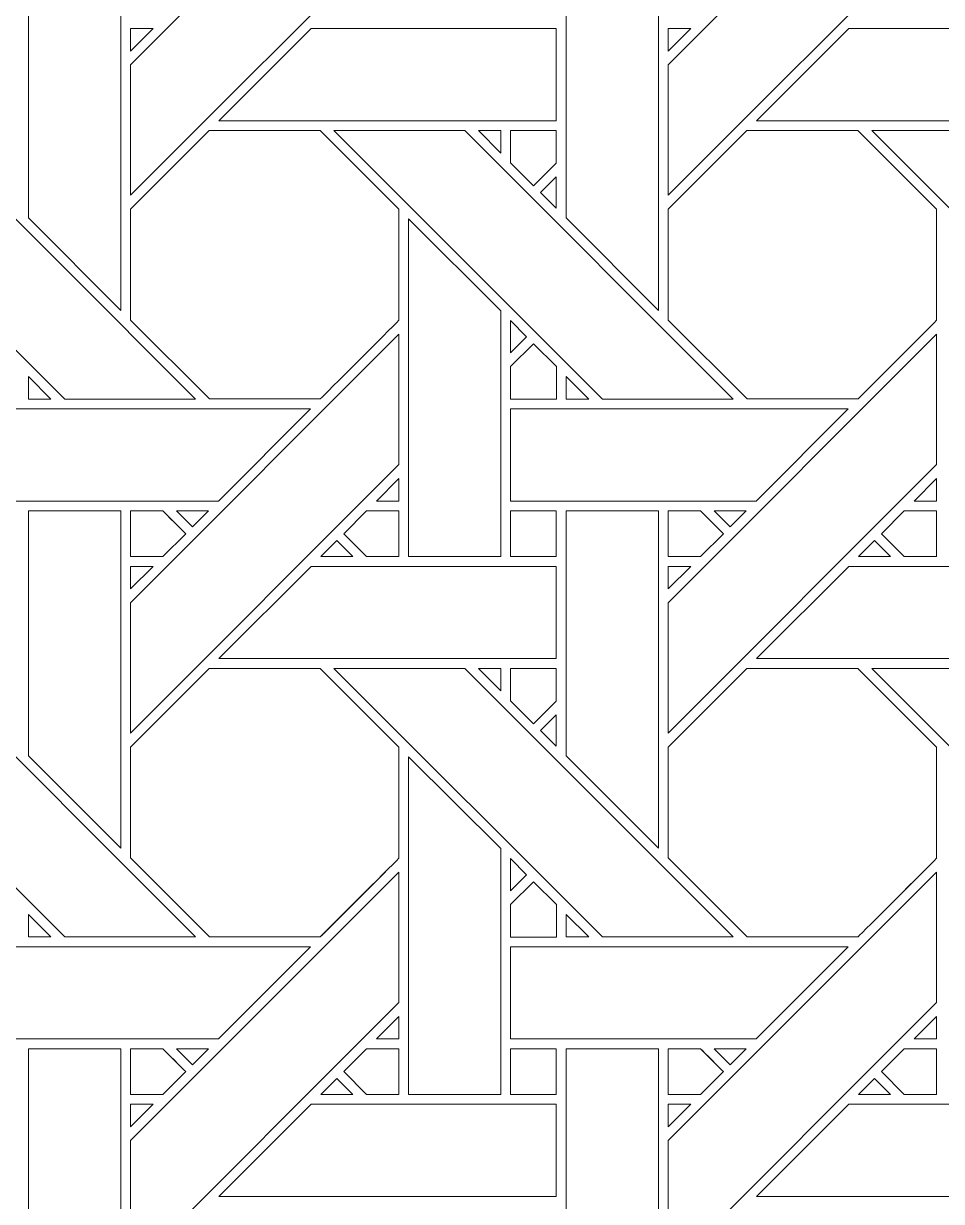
# Model space of a CAD drawing. Header units: inches. Extents: x 4.4 to 20.4, y 1.1 to 17.1.
# Drawn here: x 14.329 to 15.949, y 8.866 to 10.943 of the extents above; entities that cross this region are included whole.
import ezdxf

# ---------------------------------------------------------------- set-up
doc = ezdxf.new("R2010")
doc.units = ezdxf.units.IN
doc.header["$MEASUREMENT"] = 0
doc.layers.add('Design', color=7, linetype='Continuous', lineweight=0)

msp = doc.modelspace()

# ---------------------------------------------------------------- linework, layer by layer
at = {"layer": 'Design'}
for points, knots in [([(4.3829, 17.0948), (4.3829, 17.0948), (4.3829, 1.0948), (4.3829, 1.0948), (4.3829, 1.0948), (20.3829, 1.0948), (20.3829, 1.0948), (20.3829, 1.0948), (20.3829, 17.0948), (20.3829, 17.0948), (20.3829, 17.0948), (4.3829, 17.0948), (4.3829, 17.0948)], [0, 0, 0, 0, 1, 1, 1, 2, 2, 2, 3, 3, 3, 4, 4, 4, 4]), ([(19.3728, 16.2388), (19.3728, 16.2388), (5.2388, 16.2388), (5.2388, 16.2388), (5.2388, 16.2388), (5.2388, 1.9507), (5.2388, 1.9507), (5.2388, 1.9507), (19.5269, 1.9507), (19.5269, 1.9507), (19.5269, 1.9507), (19.5269, 16.2388), (19.5269, 16.2388), (19.5269, 16.2388), (19.3728, 16.2388), (19.3728, 16.2388)], [0, 0, 0, 0, 1, 1, 1, 2, 2, 2, 3, 3, 3, 4, 4, 4, 5, 5, 5, 5]), ([(14.9915, 11.1141), (14.9915, 11.1141), (14.5179, 10.6404), (14.5179, 10.6404), (14.5179, 10.6404), (14.5179, 10.8705), (14.5179, 10.8705), (14.5179, 10.8705), (14.9915, 11.3441), (14.9915, 11.3441), (14.9915, 11.3441), (14.9915, 11.1141), (14.9915, 11.1141)], [0, 0, 0, 0, 1, 1, 1, 2, 2, 2, 3, 3, 3, 4, 4, 4, 4]), ([(15.4666, 10.6404), (15.4666, 10.6404), (15.4666, 10.8705), (15.4666, 10.8705), (15.4666, 10.8705), (15.9403, 11.3441), (15.9403, 11.3441), (15.9403, 11.3441), (15.9403, 11.1141), (15.9403, 11.1141), (15.9403, 11.1141), (15.4666, 10.6404), (15.4666, 10.6404)], [0, 0, 0, 0, 1, 1, 1, 2, 2, 2, 3, 3, 3, 4, 4, 4, 4]), ([(14.5007, 10.4375), (14.5007, 10.4375), (14.3378, 10.6004), (14.3378, 10.6004), (14.3378, 10.6004), (14.3378, 11.0326), (14.3378, 11.0326), (14.3378, 11.0326), (14.5007, 11.0326), (14.5007, 11.0326), (14.5007, 11.0326), (14.5007, 10.4375), (14.5007, 10.4375)], [0, 0, 0, 0, 1, 1, 1, 2, 2, 2, 3, 3, 3, 4, 4, 4, 4]), ([(15.2865, 10.6004), (15.2865, 10.6004), (15.2865, 11.0326), (15.2865, 11.0326), (15.2865, 11.0326), (15.4494, 11.0326), (15.4494, 11.0326), (15.4494, 11.0326), (15.4494, 10.4375), (15.4494, 10.4375), (15.4494, 10.4375), (15.2865, 10.6004), (15.2865, 10.6004)], [0, 0, 0, 0, 1, 1, 1, 2, 2, 2, 3, 3, 3, 4, 4, 4, 4]), ([(14.5577, 10.9347), (14.5577, 10.9347), (14.5179, 10.8949), (14.5179, 10.8949), (14.5179, 10.8949), (14.5179, 10.9347), (14.5179, 10.9347), (14.5179, 10.9347), (14.5577, 10.9347), (14.5577, 10.9347)], [0, 0, 0, 0, 1, 1, 1, 2, 2, 2, 3, 3, 3, 3]), ([(15.269, 10.9347), (15.269, 10.9347), (15.269, 10.7719), (15.269, 10.7719), (15.269, 10.7719), (14.6737, 10.7719), (14.6737, 10.7719), (14.6737, 10.7719), (14.8365, 10.9347), (14.8365, 10.9347), (14.8365, 10.9347), (15.269, 10.9347), (15.269, 10.9347)], [0, 0, 0, 0, 1, 1, 1, 2, 2, 2, 3, 3, 3, 4, 4, 4, 4]), ([(15.5064, 10.9347), (15.5064, 10.9347), (15.4666, 10.8949), (15.4666, 10.8949), (15.4666, 10.8949), (15.4666, 10.9347), (15.4666, 10.9347), (15.4666, 10.9347), (15.5064, 10.9347), (15.5064, 10.9347)], [0, 0, 0, 0, 1, 1, 1, 2, 2, 2, 3, 3, 3, 3]), ([(16.2177, 10.9347), (16.2177, 10.9347), (16.2177, 10.7719), (16.2177, 10.7719), (16.2177, 10.7719), (15.6224, 10.7719), (15.6224, 10.7719), (15.6224, 10.7719), (15.7853, 10.9347), (15.7853, 10.9347), (15.7853, 10.9347), (16.2177, 10.9347), (16.2177, 10.9347)], [0, 0, 0, 0, 1, 1, 1, 2, 2, 2, 3, 3, 3, 4, 4, 4, 4]), ([(14.4018, 10.2811), (14.4018, 10.2811), (13.9283, 10.7548), (13.9283, 10.7548), (13.9283, 10.7548), (14.1592, 10.7548), (14.1592, 10.7548), (14.1592, 10.7548), (14.6329, 10.2811), (14.6329, 10.2811), (14.6329, 10.2811), (14.4018, 10.2811), (14.4018, 10.2811)], [0, 0, 0, 0, 1, 1, 1, 2, 2, 2, 3, 3, 3, 4, 4, 4, 4]), ([(14.6566, 10.7548), (14.6566, 10.7548), (14.8528, 10.7548), (14.8528, 10.7548), (14.8528, 10.7548), (14.9915, 10.6161), (14.9915, 10.6161), (14.9915, 10.6161), (14.9915, 10.4199), (14.9915, 10.4199), (14.9737, 10.4019), (14.8618, 10.2902), (14.8528, 10.2812), (14.8528, 10.2812), (14.6571, 10.2812), (14.6571, 10.2812), (14.6571, 10.2812), (14.5179, 10.4204), (14.5179, 10.4204), (14.5179, 10.4204), (14.5179, 10.6161), (14.5179, 10.6161), (14.5179, 10.6161), (14.6566, 10.7548), (14.6566, 10.7548)], [0, 0, 0, 0, 1, 1, 1, 2, 2, 2, 3, 3, 3, 4, 4, 4, 5, 5, 5, 6, 6, 6, 7, 7, 7, 8, 8, 8, 8]), ([(14.9915, 10.4199), (14.9737, 10.4019), (14.8618, 10.2902), (14.8528, 10.2812), (14.8528, 10.2812), (14.6571, 10.2812), (14.6571, 10.2812), (14.6571, 10.2812), (14.5179, 10.4204), (14.5179, 10.4204), (14.5179, 10.4204), (14.5179, 10.6161), (14.5179, 10.6161), (14.5179, 10.6161), (14.6566, 10.7548), (14.6566, 10.7548), (14.6566, 10.7548), (14.8528, 10.7548), (14.8528, 10.7548), (14.8528, 10.7548), (14.9915, 10.6161), (14.9915, 10.6161), (14.9915, 10.6161), (14.9915, 10.4199), (14.9915, 10.4199)], [0, 0, 0, 0, 1, 1, 1, 2, 2, 2, 3, 3, 3, 4, 4, 4, 5, 5, 5, 6, 6, 6, 7, 7, 7, 8, 8, 8, 8]), ([(15.3506, 10.2811), (15.3506, 10.2811), (14.877, 10.7548), (14.877, 10.7548), (14.877, 10.7548), (15.1079, 10.7548), (15.1079, 10.7548), (15.1079, 10.7548), (15.5816, 10.2811), (15.5816, 10.2811), (15.5816, 10.2811), (15.3506, 10.2811), (15.3506, 10.2811)], [0, 0, 0, 0, 1, 1, 1, 2, 2, 2, 3, 3, 3, 4, 4, 4, 4]), ([(15.1715, 10.7548), (15.1715, 10.7548), (15.1715, 10.715), (15.1715, 10.715), (15.1715, 10.715), (15.1321, 10.7548), (15.1321, 10.7548), (15.1321, 10.7548), (15.1715, 10.7548), (15.1715, 10.7548)], [0, 0, 0, 0, 1, 1, 1, 2, 2, 2, 3, 3, 3, 3]), ([(15.269, 10.7548), (15.269, 10.7548), (15.269, 10.6972), (15.269, 10.6972), (15.269, 10.6972), (15.2291, 10.6573), (15.2291, 10.6573), (15.2291, 10.6573), (15.1887, 10.6976), (15.1887, 10.6976), (15.1887, 10.6976), (15.1887, 10.7548), (15.1887, 10.7548), (15.1887, 10.7548), (15.269, 10.7548), (15.269, 10.7548)], [0, 0, 0, 0, 1, 1, 1, 2, 2, 2, 3, 3, 3, 4, 4, 4, 5, 5, 5, 5]), ([(15.2291, 10.6573), (15.2291, 10.6573), (15.1887, 10.6976), (15.1887, 10.6976), (15.1887, 10.6976), (15.1887, 10.7548), (15.1887, 10.7548), (15.1887, 10.7548), (15.269, 10.7548), (15.269, 10.7548), (15.269, 10.7548), (15.269, 10.6972), (15.269, 10.6972), (15.269, 10.6972), (15.2291, 10.6573), (15.2291, 10.6573)], [0, 0, 0, 0, 1, 1, 1, 2, 2, 2, 3, 3, 3, 4, 4, 4, 5, 5, 5, 5]), ([(15.6053, 10.7548), (15.6053, 10.7548), (15.8015, 10.7548), (15.8015, 10.7548), (15.8015, 10.7548), (15.9403, 10.6161), (15.9403, 10.6161), (15.9403, 10.6161), (15.9403, 10.4199), (15.9403, 10.4199), (15.9225, 10.4019), (15.8105, 10.2902), (15.8016, 10.2812), (15.8016, 10.2812), (15.6058, 10.2812), (15.6058, 10.2812), (15.6058, 10.2812), (15.4666, 10.4204), (15.4666, 10.4204), (15.4666, 10.4204), (15.4666, 10.6161), (15.4666, 10.6161), (15.4666, 10.6161), (15.6053, 10.7548), (15.6053, 10.7548)], [0, 0, 0, 0, 1, 1, 1, 2, 2, 2, 3, 3, 3, 4, 4, 4, 5, 5, 5, 6, 6, 6, 7, 7, 7, 8, 8, 8, 8]), ([(15.9403, 10.4199), (15.9222, 10.4016), (15.8103, 10.2899), (15.8016, 10.2812), (15.8016, 10.2812), (15.6058, 10.2812), (15.6058, 10.2812), (15.6058, 10.2812), (15.4666, 10.4204), (15.4666, 10.4204), (15.4666, 10.4204), (15.4666, 10.6161), (15.4666, 10.6161), (15.4666, 10.6161), (15.6053, 10.7548), (15.6053, 10.7548), (15.6053, 10.7548), (15.8015, 10.7548), (15.8015, 10.7548), (15.8015, 10.7548), (15.9403, 10.6161), (15.9403, 10.6161), (15.9403, 10.6161), (15.9403, 10.4199), (15.9403, 10.4199)], [0, 0, 0, 0, 1, 1, 1, 2, 2, 2, 3, 3, 3, 4, 4, 4, 5, 5, 5, 6, 6, 6, 7, 7, 7, 8, 8, 8, 8]), ([(16.2993, 10.2811), (16.2993, 10.2811), (15.8257, 10.7548), (15.8257, 10.7548), (15.8257, 10.7548), (16.0567, 10.7548), (16.0567, 10.7548), (16.0567, 10.7548), (16.5303, 10.2811), (16.5303, 10.2811), (16.5303, 10.2811), (16.2993, 10.2811), (16.2993, 10.2811)], [0, 0, 0, 0, 1, 1, 1, 2, 2, 2, 3, 3, 3, 4, 4, 4, 4]), ([(15.269, 10.6729), (15.269, 10.6729), (15.269, 10.6178), (15.269, 10.6178), (15.269, 10.6178), (15.2412, 10.6452), (15.2412, 10.6452), (15.2412, 10.6452), (15.269, 10.6729), (15.269, 10.6729)], [0, 0, 0, 0, 1, 1, 1, 2, 2, 2, 3, 3, 3, 3]), ([(15.0087, 10.0031), (15.0087, 10.0031), (15.0087, 10.599), (15.0087, 10.599), (15.0087, 10.599), (15.1714, 10.4368), (15.1714, 10.4368), (15.1714, 10.4368), (15.1714, 10.0031), (15.1714, 10.0031), (15.1714, 10.0031), (15.0087, 10.0031), (15.0087, 10.0031)], [0, 0, 0, 0, 1, 1, 1, 2, 2, 2, 3, 3, 3, 4, 4, 4, 4]), ([(15.1887, 10.3626), (15.1887, 10.3626), (15.1887, 10.4193), (15.1887, 10.4193), (15.1887, 10.4193), (15.2169, 10.3908), (15.2169, 10.3908), (15.2169, 10.3908), (15.1887, 10.3626), (15.1887, 10.3626)], [0, 0, 0, 0, 1, 1, 1, 2, 2, 2, 3, 3, 3, 3]), ([(14.9915, 10.1654), (14.9915, 10.1654), (14.5179, 9.6917), (14.5179, 9.6917), (14.5179, 9.6917), (14.5179, 9.9218), (14.5179, 9.9218), (14.5179, 9.9218), (14.9915, 10.3954), (14.9915, 10.3954), (14.9915, 10.3954), (14.9915, 10.1654), (14.9915, 10.1654)], [0, 0, 0, 0, 1, 1, 1, 2, 2, 2, 3, 3, 3, 4, 4, 4, 4]), ([(15.4666, 9.6917), (15.4666, 9.6917), (15.4666, 9.9218), (15.4666, 9.9218), (15.4666, 9.9218), (15.9403, 10.3954), (15.9403, 10.3954), (15.9403, 10.3954), (15.9403, 10.1654), (15.9403, 10.1654), (15.9403, 10.1654), (15.4666, 9.6917), (15.4666, 9.6917)], [0, 0, 0, 0, 1, 1, 1, 2, 2, 2, 3, 3, 3, 4, 4, 4, 4]), ([(15.1887, 10.2809), (15.1887, 10.2809), (15.1887, 10.3382), (15.1887, 10.3382), (15.1887, 10.3382), (15.2291, 10.3785), (15.2291, 10.3785), (15.2291, 10.3785), (15.2694, 10.3382), (15.2694, 10.3382), (15.2694, 10.3382), (15.2694, 10.2809), (15.2694, 10.2809), (15.2694, 10.2809), (15.1887, 10.2809), (15.1887, 10.2809)], [0, 0, 0, 0, 1, 1, 1, 2, 2, 2, 3, 3, 3, 4, 4, 4, 5, 5, 5, 5]), ([(15.2291, 10.3785), (15.2291, 10.3785), (15.2694, 10.3382), (15.2694, 10.3382), (15.2694, 10.3382), (15.2694, 10.2809), (15.2694, 10.2809), (15.2694, 10.2809), (15.1887, 10.2809), (15.1887, 10.2809), (15.1887, 10.2809), (15.1887, 10.3382), (15.1887, 10.3382), (15.1887, 10.3382), (15.2291, 10.3785), (15.2291, 10.3785)], [0, 0, 0, 0, 1, 1, 1, 2, 2, 2, 3, 3, 3, 4, 4, 4, 5, 5, 5, 5]), ([(14.3379, 10.2811), (14.3379, 10.2811), (14.3379, 10.3209), (14.3379, 10.3209), (14.3379, 10.3209), (14.3776, 10.2811), (14.3776, 10.2811), (14.3776, 10.2811), (14.3379, 10.2811), (14.3379, 10.2811)], [0, 0, 0, 0, 1, 1, 1, 2, 2, 2, 3, 3, 3, 3]), ([(15.2866, 10.2811), (15.2866, 10.2811), (15.2866, 10.3209), (15.2866, 10.3209), (15.2866, 10.3209), (15.3264, 10.2811), (15.3264, 10.2811), (15.3264, 10.2811), (15.2866, 10.2811), (15.2866, 10.2811)], [0, 0, 0, 0, 1, 1, 1, 2, 2, 2, 3, 3, 3, 3]), ([(14.24, 10.1012), (14.24, 10.1012), (14.24, 10.2639), (14.24, 10.2639), (14.24, 10.2639), (14.8357, 10.2639), (14.8357, 10.2639), (14.8357, 10.2639), (14.673, 10.1012), (14.673, 10.1012), (14.673, 10.1012), (14.24, 10.1012), (14.24, 10.1012)], [0, 0, 0, 0, 1, 1, 1, 2, 2, 2, 3, 3, 3, 4, 4, 4, 4]), ([(15.6217, 10.1012), (15.6217, 10.1012), (15.1887, 10.1012), (15.1887, 10.1012), (15.1887, 10.1012), (15.1887, 10.2639), (15.1887, 10.2639), (15.1887, 10.2639), (15.7844, 10.2639), (15.7844, 10.2639), (15.7844, 10.2639), (15.6217, 10.1012), (15.6217, 10.1012)], [0, 0, 0, 0, 1, 1, 1, 2, 2, 2, 3, 3, 3, 4, 4, 4, 4]), ([(14.9517, 10.1012), (14.9517, 10.1012), (14.9915, 10.141), (14.9915, 10.141), (14.9915, 10.141), (14.9915, 10.1012), (14.9915, 10.1012), (14.9915, 10.1012), (14.9517, 10.1012), (14.9517, 10.1012)], [0, 0, 0, 0, 1, 1, 1, 2, 2, 2, 3, 3, 3, 3]), ([(15.9403, 10.141), (15.9403, 10.141), (15.9403, 10.1012), (15.9403, 10.1012), (15.9403, 10.1012), (15.9005, 10.1012), (15.9005, 10.1012), (15.9005, 10.1012), (15.9403, 10.141), (15.9403, 10.141)], [0, 0, 0, 0, 1, 1, 1, 2, 2, 2, 3, 3, 3, 3]), ([(14.5007, 9.4888), (14.5007, 9.4888), (14.3378, 9.6517), (14.3378, 9.6517), (14.3378, 9.6517), (14.3378, 10.0839), (14.3378, 10.0839), (14.3378, 10.0839), (14.5007, 10.0839), (14.5007, 10.0839), (14.5007, 10.0839), (14.5007, 9.4888), (14.5007, 9.4888)], [0, 0, 0, 0, 1, 1, 1, 2, 2, 2, 3, 3, 3, 4, 4, 4, 4]), ([(14.5749, 10.0839), (14.5801, 10.0788), (14.6108, 10.048), (14.6153, 10.0436), (14.6153, 10.0436), (14.5748, 10.0032), (14.5748, 10.0032), (14.5748, 10.0032), (14.5179, 10.0032), (14.5179, 10.0032), (14.5179, 10.0032), (14.5179, 10.0839), (14.5179, 10.0839), (14.5179, 10.0839), (14.5749, 10.0839), (14.5749, 10.0839)], [0, 0, 0, 0, 1, 1, 1, 2, 2, 2, 3, 3, 3, 4, 4, 4, 5, 5, 5, 5]), ([(14.5179, 10.0032), (14.5179, 10.0032), (14.5179, 10.0839), (14.5179, 10.0839), (14.5179, 10.0839), (14.5749, 10.0839), (14.5749, 10.0839), (14.58, 10.0789), (14.6107, 10.0481), (14.6153, 10.0436), (14.6153, 10.0436), (14.5748, 10.0032), (14.5748, 10.0032), (14.5748, 10.0032), (14.5179, 10.0032), (14.5179, 10.0032)], [0, 0, 0, 0, 1, 1, 1, 2, 2, 2, 3, 3, 3, 4, 4, 4, 5, 5, 5, 5]), ([(14.5993, 10.0839), (14.5993, 10.0839), (14.6557, 10.0839), (14.6557, 10.0839), (14.6557, 10.0839), (14.6275, 10.0557), (14.6275, 10.0557), (14.6275, 10.0557), (14.5993, 10.0839), (14.5993, 10.0839)], [0, 0, 0, 0, 1, 1, 1, 2, 2, 2, 3, 3, 3, 3]), ([(14.9344, 10.0031), (14.9344, 10.0031), (14.8941, 10.0435), (14.8941, 10.0435), (14.8941, 10.0435), (14.9345, 10.084), (14.9345, 10.084), (14.9345, 10.084), (14.9915, 10.084), (14.9915, 10.084), (14.9915, 10.084), (14.9915, 10.0031), (14.9915, 10.0031), (14.9915, 10.0031), (14.9344, 10.0031), (14.9344, 10.0031)], [0, 0, 0, 0, 1, 1, 1, 2, 2, 2, 3, 3, 3, 4, 4, 4, 5, 5, 5, 5]), ([(14.9915, 10.0031), (14.9915, 10.0031), (14.9344, 10.0031), (14.9344, 10.0031), (14.9344, 10.0031), (14.8941, 10.0435), (14.8941, 10.0435), (14.8941, 10.0435), (14.9345, 10.084), (14.9345, 10.084), (14.9345, 10.084), (14.9915, 10.084), (14.9915, 10.084), (14.9915, 10.084), (14.9915, 10.0031), (14.9915, 10.0031)], [0, 0, 0, 0, 1, 1, 1, 2, 2, 2, 3, 3, 3, 4, 4, 4, 5, 5, 5, 5]), ([(15.1887, 10.0839), (15.1887, 10.0839), (15.269, 10.0839), (15.269, 10.0839), (15.269, 10.0839), (15.269, 10.0031), (15.269, 10.0031), (15.269, 10.0031), (15.1887, 10.0031), (15.1887, 10.0031), (15.1887, 10.0031), (15.1887, 10.0839), (15.1887, 10.0839)], [0, 0, 0, 0, 1, 1, 1, 2, 2, 2, 3, 3, 3, 4, 4, 4, 4]), ([(15.1887, 10.0031), (15.1887, 10.0031), (15.1887, 10.0839), (15.1887, 10.0839), (15.1887, 10.0839), (15.269, 10.0839), (15.269, 10.0839), (15.269, 10.0839), (15.269, 10.0031), (15.269, 10.0031), (15.269, 10.0031), (15.1887, 10.0031), (15.1887, 10.0031)], [0, 0, 0, 0, 1, 1, 1, 2, 2, 2, 3, 3, 3, 4, 4, 4, 4]), ([(15.2865, 9.6517), (15.2865, 9.6517), (15.2865, 10.0839), (15.2865, 10.0839), (15.2865, 10.0839), (15.4494, 10.0839), (15.4494, 10.0839), (15.4494, 10.0839), (15.4494, 9.4888), (15.4494, 9.4888), (15.4494, 9.4888), (15.2865, 9.6517), (15.2865, 9.6517)], [0, 0, 0, 0, 1, 1, 1, 2, 2, 2, 3, 3, 3, 4, 4, 4, 4]), ([(15.5237, 10.0839), (15.5288, 10.0788), (15.5596, 10.048), (15.564, 10.0436), (15.564, 10.0436), (15.5236, 10.0032), (15.5236, 10.0032), (15.5236, 10.0032), (15.4666, 10.0032), (15.4666, 10.0032), (15.4666, 10.0032), (15.4666, 10.0839), (15.4666, 10.0839), (15.4666, 10.0839), (15.5237, 10.0839), (15.5237, 10.0839)], [0, 0, 0, 0, 1, 1, 1, 2, 2, 2, 3, 3, 3, 4, 4, 4, 5, 5, 5, 5]), ([(15.564, 10.0436), (15.564, 10.0436), (15.5236, 10.0032), (15.5236, 10.0032), (15.5236, 10.0032), (15.4666, 10.0032), (15.4666, 10.0032), (15.4666, 10.0032), (15.4666, 10.0839), (15.4666, 10.0839), (15.4666, 10.0839), (15.5237, 10.0839), (15.5237, 10.0839), (15.5237, 10.0839), (15.564, 10.0436), (15.564, 10.0436)], [0, 0, 0, 0, 1, 1, 1, 2, 2, 2, 3, 3, 3, 4, 4, 4, 5, 5, 5, 5]), ([(15.548, 10.0839), (15.548, 10.0839), (15.6045, 10.0839), (15.6045, 10.0839), (15.6045, 10.0839), (15.5762, 10.0557), (15.5762, 10.0557), (15.5762, 10.0557), (15.548, 10.0839), (15.548, 10.0839)], [0, 0, 0, 0, 1, 1, 1, 2, 2, 2, 3, 3, 3, 3]), ([(15.8832, 10.0031), (15.8832, 10.0031), (15.8428, 10.0435), (15.8428, 10.0435), (15.8428, 10.0435), (15.8832, 10.084), (15.8832, 10.084), (15.8832, 10.084), (15.9403, 10.084), (15.9403, 10.084), (15.9403, 10.084), (15.9403, 10.0031), (15.9403, 10.0031), (15.9403, 10.0031), (15.8832, 10.0031), (15.8832, 10.0031)], [0, 0, 0, 0, 1, 1, 1, 2, 2, 2, 3, 3, 3, 4, 4, 4, 5, 5, 5, 5]), ([(15.9403, 10.0031), (15.9403, 10.0031), (15.8832, 10.0031), (15.8832, 10.0031), (15.8832, 10.0031), (15.8428, 10.0435), (15.8428, 10.0435), (15.8428, 10.0435), (15.8832, 10.084), (15.8832, 10.084), (15.8832, 10.084), (15.9403, 10.084), (15.9403, 10.084), (15.9403, 10.084), (15.9403, 10.0031), (15.9403, 10.0031)], [0, 0, 0, 0, 1, 1, 1, 2, 2, 2, 3, 3, 3, 4, 4, 4, 5, 5, 5, 5]), ([(14.8537, 10.0031), (14.8537, 10.0031), (14.8819, 10.0314), (14.8819, 10.0314), (14.8819, 10.0314), (14.9102, 10.0031), (14.9102, 10.0031), (14.9102, 10.0031), (14.8537, 10.0031), (14.8537, 10.0031)], [0, 0, 0, 0, 1, 1, 1, 2, 2, 2, 3, 3, 3, 3]), ([(15.8307, 10.0314), (15.8307, 10.0314), (15.8589, 10.0031), (15.8589, 10.0031), (15.8589, 10.0031), (15.8024, 10.0031), (15.8024, 10.0031), (15.8024, 10.0031), (15.8307, 10.0314), (15.8307, 10.0314)], [0, 0, 0, 0, 1, 1, 1, 2, 2, 2, 3, 3, 3, 3]), ([(14.5577, 9.986), (14.5577, 9.986), (14.5179, 9.9462), (14.5179, 9.9462), (14.5179, 9.9462), (14.5179, 9.986), (14.5179, 9.986), (14.5179, 9.986), (14.5577, 9.986), (14.5577, 9.986)], [0, 0, 0, 0, 1, 1, 1, 2, 2, 2, 3, 3, 3, 3]), ([(15.269, 9.986), (15.269, 9.986), (15.269, 9.8232), (15.269, 9.8232), (15.269, 9.8232), (14.6737, 9.8232), (14.6737, 9.8232), (14.6737, 9.8232), (14.8365, 9.986), (14.8365, 9.986), (14.8365, 9.986), (15.269, 9.986), (15.269, 9.986)], [0, 0, 0, 0, 1, 1, 1, 2, 2, 2, 3, 3, 3, 4, 4, 4, 4]), ([(15.5064, 9.986), (15.5064, 9.986), (15.4666, 9.9462), (15.4666, 9.9462), (15.4666, 9.9462), (15.4666, 9.986), (15.4666, 9.986), (15.4666, 9.986), (15.5064, 9.986), (15.5064, 9.986)], [0, 0, 0, 0, 1, 1, 1, 2, 2, 2, 3, 3, 3, 3]), ([(16.2177, 9.986), (16.2177, 9.986), (16.2177, 9.8232), (16.2177, 9.8232), (16.2177, 9.8232), (15.6224, 9.8232), (15.6224, 9.8232), (15.6224, 9.8232), (15.7853, 9.986), (15.7853, 9.986), (15.7853, 9.986), (16.2177, 9.986), (16.2177, 9.986)], [0, 0, 0, 0, 1, 1, 1, 2, 2, 2, 3, 3, 3, 4, 4, 4, 4]), ([(14.4018, 9.3324), (14.4018, 9.3324), (13.9283, 9.8061), (13.9283, 9.8061), (13.9283, 9.8061), (14.1592, 9.8061), (14.1592, 9.8061), (14.1592, 9.8061), (14.6329, 9.3324), (14.6329, 9.3324), (14.6329, 9.3324), (14.4018, 9.3324), (14.4018, 9.3324)], [0, 0, 0, 0, 1, 1, 1, 2, 2, 2, 3, 3, 3, 4, 4, 4, 4]), ([(14.6566, 9.8061), (14.6566, 9.8061), (14.8528, 9.8061), (14.8528, 9.8061), (14.8528, 9.8061), (14.9915, 9.6673), (14.9915, 9.6673), (14.9915, 9.6673), (14.9915, 9.4711), (14.9915, 9.4711), (14.9737, 9.4532), (14.8618, 9.3414), (14.8528, 9.3324), (14.8528, 9.3324), (14.6571, 9.3324), (14.6571, 9.3324), (14.6571, 9.3324), (14.5179, 9.4717), (14.5179, 9.4717), (14.5179, 9.4717), (14.5179, 9.6673), (14.5179, 9.6673), (14.5179, 9.6673), (14.6566, 9.8061), (14.6566, 9.8061)], [0, 0, 0, 0, 1, 1, 1, 2, 2, 2, 3, 3, 3, 4, 4, 4, 5, 5, 5, 6, 6, 6, 7, 7, 7, 8, 8, 8, 8]), ([(14.9915, 9.4711), (14.9733, 9.4528), (14.8615, 9.3411), (14.8528, 9.3324), (14.8528, 9.3324), (14.6571, 9.3324), (14.6571, 9.3324), (14.6571, 9.3324), (14.5179, 9.4717), (14.5179, 9.4717), (14.5179, 9.4717), (14.5179, 9.6673), (14.5179, 9.6673), (14.5179, 9.6673), (14.6566, 9.8061), (14.6566, 9.8061), (14.6566, 9.8061), (14.8528, 9.8061), (14.8528, 9.8061), (14.8528, 9.8061), (14.9915, 9.6673), (14.9915, 9.6673), (14.9915, 9.6673), (14.9915, 9.4711), (14.9915, 9.4711)], [0, 0, 0, 0, 1, 1, 1, 2, 2, 2, 3, 3, 3, 4, 4, 4, 5, 5, 5, 6, 6, 6, 7, 7, 7, 8, 8, 8, 8]), ([(15.3506, 9.3324), (15.3506, 9.3324), (14.877, 9.8061), (14.877, 9.8061), (14.877, 9.8061), (15.1079, 9.8061), (15.1079, 9.8061), (15.1079, 9.8061), (15.5816, 9.3324), (15.5816, 9.3324), (15.5816, 9.3324), (15.3506, 9.3324), (15.3506, 9.3324)], [0, 0, 0, 0, 1, 1, 1, 2, 2, 2, 3, 3, 3, 4, 4, 4, 4]), ([(15.1715, 9.8061), (15.1715, 9.8061), (15.1715, 9.7662), (15.1715, 9.7662), (15.1715, 9.7662), (15.1321, 9.8061), (15.1321, 9.8061), (15.1321, 9.8061), (15.1715, 9.8061), (15.1715, 9.8061)], [0, 0, 0, 0, 1, 1, 1, 2, 2, 2, 3, 3, 3, 3]), ([(15.269, 9.8061), (15.269, 9.8061), (15.269, 9.7485), (15.269, 9.7485), (15.269, 9.7485), (15.2291, 9.7085), (15.2291, 9.7085), (15.2291, 9.7085), (15.1887, 9.7489), (15.1887, 9.7489), (15.1887, 9.7489), (15.1887, 9.8061), (15.1887, 9.8061), (15.1887, 9.8061), (15.269, 9.8061), (15.269, 9.8061)], [0, 0, 0, 0, 1, 1, 1, 2, 2, 2, 3, 3, 3, 4, 4, 4, 5, 5, 5, 5]), ([(15.2291, 9.7085), (15.2291, 9.7085), (15.1887, 9.7489), (15.1887, 9.7489), (15.1887, 9.7489), (15.1887, 9.8061), (15.1887, 9.8061), (15.1887, 9.8061), (15.269, 9.8061), (15.269, 9.8061), (15.269, 9.8061), (15.269, 9.7485), (15.269, 9.7485), (15.269, 9.7485), (15.2291, 9.7085), (15.2291, 9.7085)], [0, 0, 0, 0, 1, 1, 1, 2, 2, 2, 3, 3, 3, 4, 4, 4, 5, 5, 5, 5]), ([(15.6053, 9.8061), (15.6053, 9.8061), (15.8015, 9.8061), (15.8015, 9.8061), (15.8015, 9.8061), (15.9403, 9.6673), (15.9403, 9.6673), (15.9403, 9.6673), (15.9403, 9.4711), (15.9403, 9.4711), (15.9225, 9.4532), (15.8105, 9.3414), (15.8016, 9.3324), (15.8016, 9.3324), (15.6058, 9.3324), (15.6058, 9.3324), (15.6058, 9.3324), (15.4666, 9.4717), (15.4666, 9.4717), (15.4666, 9.4717), (15.4666, 9.6673), (15.4666, 9.6673), (15.4666, 9.6673), (15.6053, 9.8061), (15.6053, 9.8061)], [0, 0, 0, 0, 1, 1, 1, 2, 2, 2, 3, 3, 3, 4, 4, 4, 5, 5, 5, 6, 6, 6, 7, 7, 7, 8, 8, 8, 8]), ([(15.9403, 9.4711), (15.9227, 9.4534), (15.8107, 9.3416), (15.8016, 9.3324), (15.8016, 9.3324), (15.6058, 9.3324), (15.6058, 9.3324), (15.6058, 9.3324), (15.4666, 9.4717), (15.4666, 9.4717), (15.4666, 9.4717), (15.4666, 9.6673), (15.4666, 9.6673), (15.4666, 9.6673), (15.6053, 9.8061), (15.6053, 9.8061), (15.6053, 9.8061), (15.8015, 9.8061), (15.8015, 9.8061), (15.8015, 9.8061), (15.9403, 9.6673), (15.9403, 9.6673), (15.9403, 9.6673), (15.9403, 9.4711), (15.9403, 9.4711)], [0, 0, 0, 0, 1, 1, 1, 2, 2, 2, 3, 3, 3, 4, 4, 4, 5, 5, 5, 6, 6, 6, 7, 7, 7, 8, 8, 8, 8]), ([(16.2993, 9.3324), (16.2993, 9.3324), (15.8257, 9.8061), (15.8257, 9.8061), (15.8257, 9.8061), (16.0567, 9.8061), (16.0567, 9.8061), (16.0567, 9.8061), (16.5303, 9.3324), (16.5303, 9.3324), (16.5303, 9.3324), (16.2993, 9.3324), (16.2993, 9.3324)], [0, 0, 0, 0, 1, 1, 1, 2, 2, 2, 3, 3, 3, 4, 4, 4, 4]), ([(15.269, 9.7242), (15.269, 9.7242), (15.269, 9.6691), (15.269, 9.6691), (15.269, 9.6691), (15.2412, 9.6964), (15.2412, 9.6964), (15.2412, 9.6964), (15.269, 9.7242), (15.269, 9.7242)], [0, 0, 0, 0, 1, 1, 1, 2, 2, 2, 3, 3, 3, 3]), ([(15.0087, 9.0544), (15.0087, 9.0544), (15.0087, 9.6503), (15.0087, 9.6503), (15.0087, 9.6503), (15.1714, 9.4881), (15.1714, 9.4881), (15.1714, 9.4881), (15.1714, 9.0544), (15.1714, 9.0544), (15.1714, 9.0544), (15.0087, 9.0544), (15.0087, 9.0544)], [0, 0, 0, 0, 1, 1, 1, 2, 2, 2, 3, 3, 3, 4, 4, 4, 4]), ([(15.1887, 9.4138), (15.1887, 9.4138), (15.1887, 9.4706), (15.1887, 9.4706), (15.1887, 9.4706), (15.2169, 9.442), (15.2169, 9.442), (15.2169, 9.442), (15.1887, 9.4138), (15.1887, 9.4138)], [0, 0, 0, 0, 1, 1, 1, 2, 2, 2, 3, 3, 3, 3]), ([(14.9915, 9.2166), (14.9915, 9.2166), (14.5179, 8.743), (14.5179, 8.743), (14.5179, 8.743), (14.5179, 8.9731), (14.5179, 8.9731), (14.5179, 8.9731), (14.9915, 9.4467), (14.9915, 9.4467), (14.9915, 9.4467), (14.9915, 9.2166), (14.9915, 9.2166)], [0, 0, 0, 0, 1, 1, 1, 2, 2, 2, 3, 3, 3, 4, 4, 4, 4]), ([(15.4666, 8.743), (15.4666, 8.743), (15.4666, 8.9731), (15.4666, 8.9731), (15.4666, 8.9731), (15.9403, 9.4467), (15.9403, 9.4467), (15.9403, 9.4467), (15.9403, 9.2166), (15.9403, 9.2166), (15.9403, 9.2166), (15.4666, 8.743), (15.4666, 8.743)], [0, 0, 0, 0, 1, 1, 1, 2, 2, 2, 3, 3, 3, 4, 4, 4, 4]), ([(15.1887, 9.3322), (15.1887, 9.3322), (15.1887, 9.3895), (15.1887, 9.3895), (15.1887, 9.3895), (15.2291, 9.4298), (15.2291, 9.4298), (15.2291, 9.4298), (15.2694, 9.3895), (15.2694, 9.3895), (15.2694, 9.3895), (15.2694, 9.3322), (15.2694, 9.3322), (15.2694, 9.3322), (15.1887, 9.3322), (15.1887, 9.3322)], [0, 0, 0, 0, 1, 1, 1, 2, 2, 2, 3, 3, 3, 4, 4, 4, 5, 5, 5, 5]), ([(15.2291, 9.4298), (15.2291, 9.4298), (15.2694, 9.3895), (15.2694, 9.3895), (15.2694, 9.3895), (15.2694, 9.3322), (15.2694, 9.3322), (15.2694, 9.3322), (15.1887, 9.3322), (15.1887, 9.3322), (15.1887, 9.3322), (15.1887, 9.3895), (15.1887, 9.3895), (15.1887, 9.3895), (15.2291, 9.4298), (15.2291, 9.4298)], [0, 0, 0, 0, 1, 1, 1, 2, 2, 2, 3, 3, 3, 4, 4, 4, 5, 5, 5, 5]), ([(14.3379, 9.3324), (14.3379, 9.3324), (14.3379, 9.3722), (14.3379, 9.3722), (14.3379, 9.3722), (14.3776, 9.3324), (14.3776, 9.3324), (14.3776, 9.3324), (14.3379, 9.3324), (14.3379, 9.3324)], [0, 0, 0, 0, 1, 1, 1, 2, 2, 2, 3, 3, 3, 3]), ([(15.2866, 9.3324), (15.2866, 9.3324), (15.2866, 9.3722), (15.2866, 9.3722), (15.2866, 9.3722), (15.3264, 9.3324), (15.3264, 9.3324), (15.3264, 9.3324), (15.2866, 9.3324), (15.2866, 9.3324)], [0, 0, 0, 0, 1, 1, 1, 2, 2, 2, 3, 3, 3, 3]), ([(14.24, 9.1525), (14.24, 9.1525), (14.24, 9.3152), (14.24, 9.3152), (14.24, 9.3152), (14.8357, 9.3152), (14.8357, 9.3152), (14.8357, 9.3152), (14.673, 9.1525), (14.673, 9.1525), (14.673, 9.1525), (14.24, 9.1525), (14.24, 9.1525)], [0, 0, 0, 0, 1, 1, 1, 2, 2, 2, 3, 3, 3, 4, 4, 4, 4]), ([(15.6217, 9.1525), (15.6217, 9.1525), (15.1887, 9.1525), (15.1887, 9.1525), (15.1887, 9.1525), (15.1887, 9.3152), (15.1887, 9.3152), (15.1887, 9.3152), (15.7844, 9.3152), (15.7844, 9.3152), (15.7844, 9.3152), (15.6217, 9.1525), (15.6217, 9.1525)], [0, 0, 0, 0, 1, 1, 1, 2, 2, 2, 3, 3, 3, 4, 4, 4, 4]), ([(14.9517, 9.1525), (14.9517, 9.1525), (14.9915, 9.1923), (14.9915, 9.1923), (14.9915, 9.1923), (14.9915, 9.1525), (14.9915, 9.1525), (14.9915, 9.1525), (14.9517, 9.1525), (14.9517, 9.1525)], [0, 0, 0, 0, 1, 1, 1, 2, 2, 2, 3, 3, 3, 3]), ([(15.9403, 9.1923), (15.9403, 9.1923), (15.9403, 9.1525), (15.9403, 9.1525), (15.9403, 9.1525), (15.9005, 9.1525), (15.9005, 9.1525), (15.9005, 9.1525), (15.9403, 9.1923), (15.9403, 9.1923)], [0, 0, 0, 0, 1, 1, 1, 2, 2, 2, 3, 3, 3, 3]), ([(14.5007, 8.5401), (14.5007, 8.5401), (14.3378, 8.703), (14.3378, 8.703), (14.3378, 8.703), (14.3378, 9.1352), (14.3378, 9.1352), (14.3378, 9.1352), (14.5007, 9.1352), (14.5007, 9.1352), (14.5007, 9.1352), (14.5007, 8.5401), (14.5007, 8.5401)], [0, 0, 0, 0, 1, 1, 1, 2, 2, 2, 3, 3, 3, 4, 4, 4, 4]), ([(14.5749, 9.1352), (14.5801, 9.1301), (14.6108, 9.0993), (14.6153, 9.0948), (14.6153, 9.0948), (14.5748, 9.0544), (14.5748, 9.0544), (14.5748, 9.0544), (14.5179, 9.0544), (14.5179, 9.0544), (14.5179, 9.0544), (14.5179, 9.1352), (14.5179, 9.1352), (14.5179, 9.1352), (14.5749, 9.1352), (14.5749, 9.1352)], [0, 0, 0, 0, 1, 1, 1, 2, 2, 2, 3, 3, 3, 4, 4, 4, 5, 5, 5, 5]), ([(14.5179, 9.0544), (14.5179, 9.0544), (14.5179, 9.1352), (14.5179, 9.1352), (14.5179, 9.1352), (14.5749, 9.1352), (14.5749, 9.1352), (14.5803, 9.1298), (14.6111, 9.099), (14.6153, 9.0948), (14.6153, 9.0948), (14.5748, 9.0544), (14.5748, 9.0544), (14.5748, 9.0544), (14.5179, 9.0544), (14.5179, 9.0544)], [0, 0, 0, 0, 1, 1, 1, 2, 2, 2, 3, 3, 3, 4, 4, 4, 5, 5, 5, 5]), ([(14.5993, 9.1352), (14.5993, 9.1352), (14.6558, 9.1352), (14.6558, 9.1352), (14.6558, 9.1352), (14.6275, 9.107), (14.6275, 9.107), (14.6275, 9.107), (14.5993, 9.1352), (14.5993, 9.1352)], [0, 0, 0, 0, 1, 1, 1, 2, 2, 2, 3, 3, 3, 3]), ([(14.9344, 9.0544), (14.9344, 9.0544), (14.8941, 9.0948), (14.8941, 9.0948), (14.8941, 9.0948), (14.9345, 9.1352), (14.9345, 9.1352), (14.9345, 9.1352), (14.9915, 9.1352), (14.9915, 9.1352), (14.9915, 9.1352), (14.9915, 9.0544), (14.9915, 9.0544), (14.9915, 9.0544), (14.9344, 9.0544), (14.9344, 9.0544)], [0, 0, 0, 0, 1, 1, 1, 2, 2, 2, 3, 3, 3, 4, 4, 4, 5, 5, 5, 5]), ([(14.9915, 9.0544), (14.9915, 9.0544), (14.9344, 9.0544), (14.9344, 9.0544), (14.9344, 9.0544), (14.8941, 9.0948), (14.8941, 9.0948), (14.8941, 9.0948), (14.9345, 9.1352), (14.9345, 9.1352), (14.9345, 9.1352), (14.9915, 9.1352), (14.9915, 9.1352), (14.9915, 9.1352), (14.9915, 9.0544), (14.9915, 9.0544)], [0, 0, 0, 0, 1, 1, 1, 2, 2, 2, 3, 3, 3, 4, 4, 4, 5, 5, 5, 5]), ([(15.1887, 9.1352), (15.1887, 9.1352), (15.269, 9.1352), (15.269, 9.1352), (15.269, 9.1352), (15.269, 9.0544), (15.269, 9.0544), (15.269, 9.0544), (15.1887, 9.0544), (15.1887, 9.0544), (15.1887, 9.0544), (15.1887, 9.1352), (15.1887, 9.1352)], [0, 0, 0, 0, 1, 1, 1, 2, 2, 2, 3, 3, 3, 4, 4, 4, 4]), ([(15.1887, 9.0544), (15.1887, 9.0544), (15.1887, 9.1352), (15.1887, 9.1352), (15.1887, 9.1352), (15.269, 9.1352), (15.269, 9.1352), (15.269, 9.1352), (15.269, 9.0544), (15.269, 9.0544), (15.269, 9.0544), (15.1887, 9.0544), (15.1887, 9.0544)], [0, 0, 0, 0, 1, 1, 1, 2, 2, 2, 3, 3, 3, 4, 4, 4, 4]), ([(15.2865, 8.703), (15.2865, 8.703), (15.2865, 9.1352), (15.2865, 9.1352), (15.2865, 9.1352), (15.4494, 9.1352), (15.4494, 9.1352), (15.4494, 9.1352), (15.4494, 8.5401), (15.4494, 8.5401), (15.4494, 8.5401), (15.2865, 8.703), (15.2865, 8.703)], [0, 0, 0, 0, 1, 1, 1, 2, 2, 2, 3, 3, 3, 4, 4, 4, 4]), ([(15.5237, 9.1352), (15.5288, 9.1301), (15.5596, 9.0993), (15.564, 9.0948), (15.564, 9.0948), (15.5236, 9.0544), (15.5236, 9.0544), (15.5236, 9.0544), (15.4666, 9.0544), (15.4666, 9.0544), (15.4666, 9.0544), (15.4666, 9.1352), (15.4666, 9.1352), (15.4666, 9.1352), (15.5237, 9.1352), (15.5237, 9.1352)], [0, 0, 0, 0, 1, 1, 1, 2, 2, 2, 3, 3, 3, 4, 4, 4, 5, 5, 5, 5]), ([(15.564, 9.0948), (15.564, 9.0948), (15.5236, 9.0544), (15.5236, 9.0544), (15.5236, 9.0544), (15.4666, 9.0544), (15.4666, 9.0544), (15.4666, 9.0544), (15.4666, 9.1352), (15.4666, 9.1352), (15.4666, 9.1352), (15.5237, 9.1352), (15.5237, 9.1352), (15.5294, 9.1295), (15.564, 9.0948), (15.564, 9.0948)], [0, 0, 0, 0, 1, 1, 1, 2, 2, 2, 3, 3, 3, 4, 4, 4, 5, 5, 5, 5]), ([(15.548, 9.1352), (15.548, 9.1352), (15.6045, 9.1352), (15.6045, 9.1352), (15.6045, 9.1352), (15.5762, 9.107), (15.5762, 9.107), (15.5762, 9.107), (15.548, 9.1352), (15.548, 9.1352)], [0, 0, 0, 0, 1, 1, 1, 2, 2, 2, 3, 3, 3, 3]), ([(15.8832, 9.0544), (15.8832, 9.0544), (15.8428, 9.0948), (15.8428, 9.0948), (15.8428, 9.0948), (15.8832, 9.1352), (15.8832, 9.1352), (15.8832, 9.1352), (15.9403, 9.1352), (15.9403, 9.1352), (15.9403, 9.1352), (15.9403, 9.0544), (15.9403, 9.0544), (15.9403, 9.0544), (15.8832, 9.0544), (15.8832, 9.0544)], [0, 0, 0, 0, 1, 1, 1, 2, 2, 2, 3, 3, 3, 4, 4, 4, 5, 5, 5, 5]), ([(15.9403, 9.0544), (15.9403, 9.0544), (15.8832, 9.0544), (15.8832, 9.0544), (15.8832, 9.0544), (15.8428, 9.0948), (15.8428, 9.0948), (15.8428, 9.0948), (15.8832, 9.1352), (15.8832, 9.1352), (15.8832, 9.1352), (15.9403, 9.1352), (15.9403, 9.1352), (15.9403, 9.1352), (15.9403, 9.0544), (15.9403, 9.0544)], [0, 0, 0, 0, 1, 1, 1, 2, 2, 2, 3, 3, 3, 4, 4, 4, 5, 5, 5, 5]), ([(14.8537, 9.0544), (14.8537, 9.0544), (14.8819, 9.0827), (14.8819, 9.0827), (14.8819, 9.0827), (14.9102, 9.0544), (14.9102, 9.0544), (14.9102, 9.0544), (14.8537, 9.0544), (14.8537, 9.0544)], [0, 0, 0, 0, 1, 1, 1, 2, 2, 2, 3, 3, 3, 3]), ([(15.8307, 9.0827), (15.8307, 9.0827), (15.8589, 9.0544), (15.8589, 9.0544), (15.8589, 9.0544), (15.8024, 9.0544), (15.8024, 9.0544), (15.8024, 9.0544), (15.8307, 9.0827), (15.8307, 9.0827)], [0, 0, 0, 0, 1, 1, 1, 2, 2, 2, 3, 3, 3, 3]), ([(14.5577, 9.0373), (14.5577, 9.0373), (14.5179, 8.9974), (14.5179, 8.9974), (14.5179, 8.9974), (14.5179, 9.0373), (14.5179, 9.0373), (14.5179, 9.0373), (14.5577, 9.0373), (14.5577, 9.0373)], [0, 0, 0, 0, 1, 1, 1, 2, 2, 2, 3, 3, 3, 3]), ([(15.269, 9.0373), (15.269, 9.0373), (15.269, 8.8745), (15.269, 8.8745), (15.269, 8.8745), (14.6737, 8.8745), (14.6737, 8.8745), (14.6737, 8.8745), (14.8365, 9.0373), (14.8365, 9.0373), (14.8365, 9.0373), (15.269, 9.0373), (15.269, 9.0373)], [0, 0, 0, 0, 1, 1, 1, 2, 2, 2, 3, 3, 3, 4, 4, 4, 4]), ([(15.5064, 9.0373), (15.5064, 9.0373), (15.4666, 8.9975), (15.4666, 8.9975), (15.4666, 8.9975), (15.4666, 9.0373), (15.4666, 9.0373), (15.4666, 9.0373), (15.5064, 9.0373), (15.5064, 9.0373)], [0, 0, 0, 0, 1, 1, 1, 2, 2, 2, 3, 3, 3, 3]), ([(16.2177, 9.0373), (16.2177, 9.0373), (16.2177, 8.8745), (16.2177, 8.8745), (16.2177, 8.8745), (15.6224, 8.8745), (15.6224, 8.8745), (15.6224, 8.8745), (15.7853, 9.0373), (15.7853, 9.0373), (15.7853, 9.0373), (16.2177, 9.0373), (16.2177, 9.0373)], [0, 0, 0, 0, 1, 1, 1, 2, 2, 2, 3, 3, 3, 4, 4, 4, 4])]:
    msp.add_open_spline(points, degree=3, knots=knots, dxfattribs=at)

doc.saveas('drawing.dxf')
